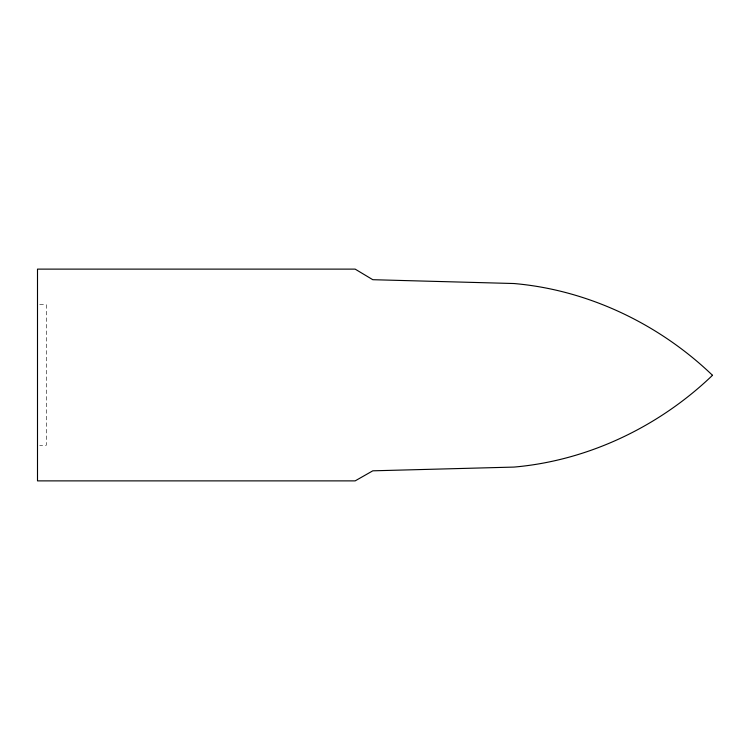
<?xml version="1.0" encoding="UTF-8"?>
<svg xmlns="http://www.w3.org/2000/svg" width="750" height="750" viewBox="0 0 750 750"><rect width="100%" height="100%" fill="white"/><g stroke="black" fill="none" stroke-linecap="round" stroke-linejoin="round"><path stroke-width="0.56" stroke-dasharray="3.75 2.81" d="M39.703 304.716L46.322 304.716L46.322 445.284L39.703 445.284"/><path stroke-width="1.12" d="M712.5 375.3C658.997 426.675 588.038 460.659 513.975 467.081L372.797 470.822L355.144 480.881L37.5 480.881L37.5 269.119L355.144 269.119L372.797 279.703L513.975 283.528C588.038 289.941 658.997 323.925 712.5 375.3"/></g></svg>
